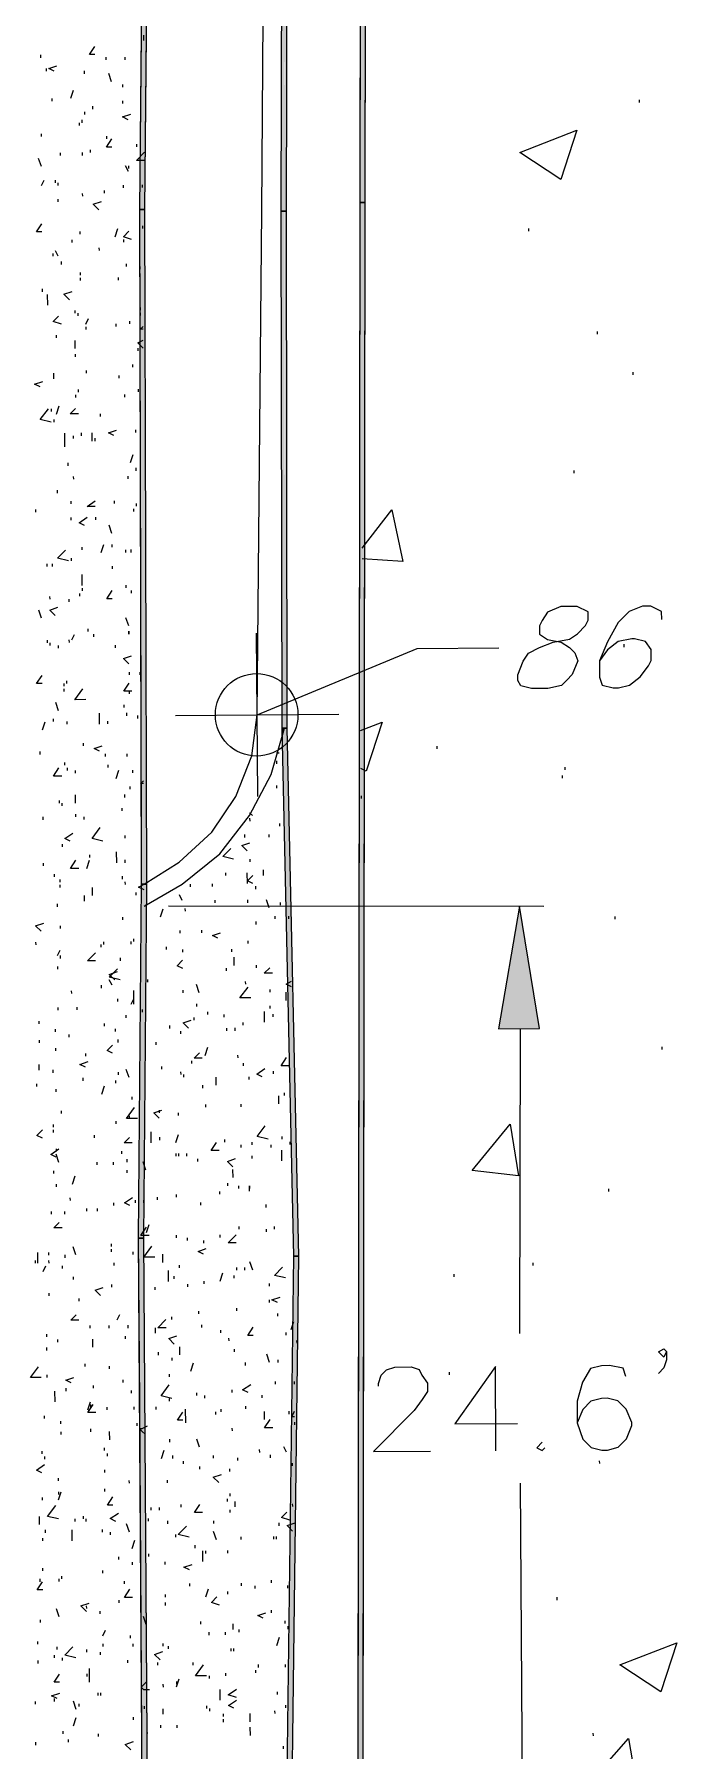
# Model space of a CAD drawing. Header units: inches. Extents: x -5728 to 15181, y 9834 to 15140.
# Drawn here: x 6688 to 6877, y 12068 to 12573 of the extents above; entities that cross this region are included whole.
import ezdxf

# ---------------------------------------------------------------- set-up
doc = ezdxf.new("R2010")
doc.units = ezdxf.units.IN
doc.header["$MEASUREMENT"] = 0
doc.linetypes.add('IMPORT-DASHEDX2 _4_', pattern=[0.1125, 0.075, -0.0375])
for name, color, linetype, lineweight in [('PDF_Geometry', 1, 'Continuous', 9), ('PDF_Solid Fills', 1, 'Continuous', 9), ('site plan converted for PDF_dwg', 1, 'Continuous', 9)]:
    doc.layers.add(name, color=color, linetype=linetype, lineweight=lineweight)

# ---------------------------------------------------------------- blocks, each defined once
blk = doc.blocks.new('site plan converted for PDF_dwg-1480341-SITE PLAN')
at = {"layer": 'PDF_Solid Fills', "linetype": 'IMPORT-DASHEDX2 _4_'}
for points in [[(4634.52, 2640.2), (4635.5, 2640.2), (4636.34, 2743.76), (4640.33, 3240.2), (4640.12, 3240.2), (4634.52, 2640.21)], [(4635.51, 2640.2), (4636.12, 2640.2), (4641.72, 3240.2), (4640.37, 3240.2), (4635.51, 2640.2)], [(4633.72, 2488.2), (4634.49, 2488.3), (4634.51, 2488.38), (4635.4, 2640.2), (4634.52, 2640.2), (4633.72, 2488.21)], [(4634.46, 2488.2), (4635.32, 2488.2), (4636.12, 2640.2), (4635.51, 2640.19), (4634.46, 2488.2)], [(4633.76, 2485.72), (4634.46, 2488.2), (4633.72, 2488.2)], [(4636.12, 2333), (4637.72, 2333), (4635.32, 2488.2), (4634.46, 2488.19), (4633.76, 2485.72), (4636.12, 2333.01)], [(4632.25, 2049.4), (4637.72, 2333), (4636.12, 2333), (4631.3, 2083.22), (4631.48, 2076.77)]]:
    blk.add_hatch(color=147, dxfattribs=at).paths.add_polyline_path(points, flags=0)
at = {"layer": 'PDF_Solid Fills'}
for points in [[(4592.92, 2641), (4594.52, 2641), (4599.32, 2938.6), (4597.72, 2938.6), (4595.18, 2780.82)], [(4657.72, 2642.6), (4659.32, 2642.6), (4661.72, 2936.2), (4660.12, 2936.2)], [(4592.12, 2442.6), (4593.72, 2442.6), (4594.52, 2641), (4592.92, 2641), (4592.17, 2453.72)], [(4652.92, 2039.4), (4654.52, 2039.4), (4659.32, 2642.6), (4657.72, 2642.6), (4653.61, 2126.18)], [(4590.52, 2338.6), (4592.12, 2338.6), (4593.72, 2442.6), (4592.12, 2442.6)], [(4590.52, 2133), (4592.12, 2133), (4592.12, 2338.6), (4590.52, 2338.6), (4590.52, 2290.16)]]:
    blk.add_hatch(color=147, dxfattribs=at).paths.add_polyline_path(points, flags=0)
at = {"layer": 'PDF_Solid Fills', "lineweight": 15}
blk.add_hatch(color=155, dxfattribs=at).paths.add_polyline_path([(4696.92, 2399.4), (4708.92, 2399.4), (4703.32, 2435.4)], flags=0)
at = {"layer": 'PDF_Geometry', "color": 155, "lineweight": 15}
for p, q in [((4594.52, 2690.6), (4594.52, 2692.2)), ((4564.12, 2686.6), (4564.12, 2685.8)), ((4583.32, 2685.8), (4583.32, 2685)), ((4588.92, 2685.8), (4588.92, 2685)), ((4565.72, 2682.6), (4565.72, 2681.8)), ((4576.92, 2681.8), (4576.92, 2681)), ((4584.92, 2678.6), (4584.12, 2681)), ((4572.92, 2673.8), (4573.72, 2676.2)), ((4588.12, 2677.8), (4588.12, 2677)), ((4567.32, 2673.8), (4567.32, 2673)), ((4576.92, 2669.8), (4576.92, 2669)), ((4579.32, 2671.4), (4579.32, 2670.6)), ((4588.12, 2673), (4588.12, 2672.2)), ((4740.12, 2672.2), (4740.12, 2671.4)), ((4575.32, 2666.6), (4575.32, 2665.8)), ((4576.12, 2667.4), (4576.12, 2666.6)), ((4564.12, 2663.4), (4564.12, 2662.6)), ((4583.32, 2662.6), (4583.32, 2661.8)), ((4592.12, 2660.2), (4592.12, 2659.4)), ((4564.12, 2653.8), (4563.32, 2656.2)), ((4569.72, 2657.8), (4569.72, 2657)), ((4576.12, 2657.8), (4576.12, 2657)), ((4578.52, 2658.6), (4578.52, 2657.8)), ((4564.12, 2648.2), (4564.92, 2649.8)), ((4568.12, 2649.8), (4568.12, 2649)), ((4568.92, 2649), (4568.92, 2648.2)), ((4589.72, 2652.2), (4588.92, 2653.8)), ((4589.72, 2653.8), (4589.72, 2653)), ((4568.92, 2644.2), (4568.92, 2643.4)), ((4576.12, 2645.8), (4576.12, 2645)), ((4582.52, 2646.6), (4582.52, 2645.8)), ((4588.12, 2648.2), (4588.12, 2647.4)), ((4593.72, 2648.2), (4593.72, 2647.4)), ((4575.32, 2634.6), (4575.32, 2633.8)), ((4585.72, 2633), (4586.52, 2635.4)), ((4593.72, 2636.2), (4593.72, 2635.4)), ((4707.32, 2634.6), (4707.32, 2633.8)), ((4568.92, 2627.4), (4568.12, 2629)), ((4572.92, 2632.2), (4572.92, 2631.4)), ((4580.92, 2629.8), (4580.92, 2629)), ((4588.12, 2632.2), (4588.12, 2631.4)), ((4567.32, 2628.2), (4567.32, 2627.4)), ((4569.72, 2625.8), (4569.72, 2625)), ((4588.92, 2625), (4588.92, 2624.2)), ((4592.92, 2624.2), (4592.92, 2623.4)), ((4575.32, 2622.6), (4575.32, 2621.8)), ((4575.32, 2621), (4575.32, 2620.2)), ((4586.52, 2621), (4586.52, 2620.2)), ((4564.12, 2617.8), (4564.12, 2617)), ((4565.72, 2613), (4565.72, 2616.2)), ((4573.72, 2611.4), (4573.72, 2610.6)), ((4574.52, 2610.6), (4574.52, 2609.8)), ((4576.92, 2607.4), (4577.72, 2609)), ((4592.92, 2612.2), (4592.92, 2611.4)), ((4592.92, 2610.6), (4592.92, 2609.8)), ((4568.12, 2604.2), (4568.12, 2603.4)), ((4576.92, 2606.6), (4576.92, 2605.8)), ((4585.72, 2607.4), (4585.72, 2606.6)), ((4589.72, 2608.2), (4589.72, 2607.4)), ((4727.32, 2604.2), (4727.32, 2603.4)), ((4573.72, 2600.2), (4573.72, 2602.6)), ((4573.72, 2598.6), (4573.72, 2597.8)), ((4592.12, 2600.2), (4592.12, 2599.4)), ((4576.92, 2593.8), (4576.92, 2593)), ((4590.52, 2595.4), (4590.52, 2594.6)), ((4586.52, 2592.2), (4586.52, 2591.4)), ((4737.72, 2592.2), (4737.72, 2591.4)), ((4568.12, 2581), (4568.92, 2583.4)), ((4573.72, 2586.6), (4573.72, 2585.8)), ((4574.52, 2588.2), (4574.52, 2587.4)), ((4588.12, 2586.6), (4588.12, 2585.8)), ((4592.12, 2588.2), (4592.12, 2587.4)), ((4566.52, 2582.6), (4566.52, 2581.8)), ((4567.32, 2579.4), (4567.32, 2578.6)), ((4580.92, 2581), (4580.92, 2580.2)), ((4570.52, 2571.4), (4570.52, 2575.4)), ((4572.92, 2574.6), (4572.92, 2573.8)), ((4575.32, 2575.4), (4575.32, 2574.6)), ((4578.52, 2573), (4578.52, 2575.4)), ((4579.32, 2573.8), (4579.32, 2573)), ((4591.32, 2576.2), (4591.32, 2575.4)), ((4589.72, 2566.6), (4590.52, 2569)), ((4571.32, 2566.6), (4571.32, 2565.8)), ((4591.32, 2565), (4591.32, 2564.2)), ((4720.12, 2563.4), (4720.12, 2562.6)), ((4568.12, 2558.6), (4568.12, 2557.8)), ((4572.92, 2562.6), (4572.92, 2561.8)), ((4588.92, 2562.6), (4588.92, 2561.8)), ((4561.72, 2553), (4561.72, 2552.2)), ((4572.12, 2555.4), (4572.12, 2554.6)), ((4584.92, 2555.4), (4584.92, 2554.6)), ((4590.52, 2553), (4590.52, 2552.2)), ((4591.32, 2554.6), (4591.32, 2553.8)), ((4572.12, 2550.6), (4572.12, 2549.8)), ((4579.32, 2550.6), (4579.32, 2549.8)), ((4584.12, 2545.8), (4583.32, 2548.2)), ((4572.12, 2538.6), (4572.12, 2537.8)), ((4575.32, 2541.8), (4575.32, 2541)), ((4580.92, 2540.2), (4581.72, 2542.6)), ((4584.12, 2542.6), (4584.12, 2541.8)), ((4588.12, 2541), (4588.12, 2540.2)), ((4589.72, 2541), (4589.72, 2540.2)), ((4564.92, 2537), (4564.92, 2536.2)), ((4566.52, 2537), (4566.52, 2536.2)), ((4575.32, 2530.6), (4575.32, 2533.8)), ((4584.12, 2536.2), (4584.12, 2535.4)), ((4574.52, 2528.2), (4574.52, 2527.4)), ((4575.32, 2529.8), (4575.32, 2529)), ((4588.12, 2530.6), (4588.12, 2529.8)), ((4589.72, 2529), (4589.72, 2528.2)), ((4563.32, 2521), (4562.52, 2523.4)), ((4565.72, 2527.4), (4565.72, 2526.6)), ((4571.32, 2526.6), (4571.32, 2525.8)), ((4576.92, 2517.8), (4576.92, 2517)), ((4588.92, 2518.6), (4588.12, 2521)), ((4564.92, 2514.6), (4564.92, 2513.8)), ((4565.72, 2513.8), (4565.72, 2513)), ((4568.12, 2513), (4568.12, 2512.2)), ((4571.32, 2514.6), (4571.32, 2513.8)), ((4572.12, 2514.6), (4572.92, 2516.2)), ((4578.52, 2516.2), (4578.52, 2515.4)), ((4584.92, 2513), (4584.92, 2512.2)), ((4626.52, 2468.2), (4626.52, 2516.2)), ((4734.52, 2512.2), (4734.52, 2511.4)), ((4570.52, 2502.6), (4570.52, 2501.8)), ((4588.92, 2505), (4588.92, 2504.2)), ((4592.12, 2505), (4592.12, 2504.2)), ((4569.72, 2501.8), (4569.72, 2501)), ((4569.72, 2500.2), (4569.72, 2499.4)), ((4588.92, 2499.4), (4588.92, 2498.6)), ((4568.12, 2493.8), (4567.32, 2496.2)), ((4580.12, 2489.8), (4580.12, 2493)), ((4587.32, 2495.4), (4587.32, 2494.6)), ((4588.12, 2493), (4588.12, 2492.2)), ((4563.32, 2488.2), (4564.12, 2490.6)), ((4566.52, 2491.4), (4566.52, 2490.6)), ((4570.52, 2490.6), (4570.52, 2489.8)), ((4582.52, 2490.6), (4582.52, 2489.8)), ((4591.32, 2492.2), (4591.32, 2491.4)), ((4602.52, 2492.2), (4650.52, 2492.2)), ((4575.32, 2484.2), (4575.32, 2483.4)), ((4679.32, 2482.6), (4679.32, 2481.8)), ((4562.52, 2481.8), (4562.52, 2481)), ((4569.72, 2478.6), (4569.72, 2477.8)), ((4581.72, 2481), (4581.72, 2480.2)), ((4582.52, 2477.8), (4582.52, 2477)), ((4588.12, 2481), (4588.12, 2480.2)), ((4632.12, 2481), (4632.92, 2481)), ((4632.12, 2478.6), (4632.12, 2477.8)), ((4570.52, 2477), (4570.52, 2476.2)), ((4572.92, 2476.2), (4572.92, 2475.4)), ((4584.92, 2473.8), (4585.72, 2476.2)), ((4589.72, 2476.2), (4589.72, 2475.4)), ((4716.12, 2473.8), (4716.12, 2473)), ((4716.92, 2476.2), (4716.92, 2475.4)), ((4568.12, 2467.4), (4568.12, 2466.6)), ((4572.92, 2466.6), (4572.92, 2469)), ((4587.32, 2469), (4587.32, 2468.2)), ((4588.92, 2471.4), (4588.92, 2470.6)), ((4632.12, 2471.4), (4632.12, 2470.6)), ((4656.92, 2468.2), (4656.92, 2467.4)), ((4563.32, 2462.6), (4563.32, 2461.8)), ((4568.92, 2466.6), (4568.92, 2465.8)), ((4572.92, 2463.4), (4572.92, 2462.6)), ((4575.32, 2462.6), (4575.32, 2461.8)), ((4586.52, 2465), (4586.52, 2464.2)), ((4624.92, 2462.6), (4624.12, 2463.4)), ((4624.12, 2461.8), (4624.12, 2461)), ((4632.92, 2460.2), (4632.92, 2459.4)), ((4568.92, 2454.6), (4568.92, 2453.8)), ((4584.92, 2449), (4584.92, 2452.2)), ((4587.32, 2457), (4587.32, 2456.2)), ((4622.52, 2457), (4622.52, 2456.2)), ((4629.72, 2457), (4629.72, 2456.2)), ((4563.32, 2449), (4563.32, 2448.2)), ((4576.12, 2447.4), (4576.92, 2449.8)), ((4576.92, 2451.4), (4576.92, 2450.6)), ((4587.32, 2449.8), (4587.32, 2449)), ((4624.12, 2449.8), (4624.12, 2449)), ((4566.52, 2445.8), (4566.52, 2445)), ((4568.12, 2444.2), (4568.12, 2443.4)), ((4568.12, 2442.6), (4568.12, 2441.8)), ((4586.52, 2445), (4586.52, 2444.2)), ((4587.32, 2443.4), (4587.32, 2442.6)), ((4606.52, 2442.6), (4606.52, 2441.8)), ((4612.92, 2442.6), (4612.92, 2441.8)), ((4616.92, 2445.8), (4616.92, 2445)), ((4623.32, 2442.6), (4623.32, 2445.8)), ((4628.12, 2445), (4628.12, 2446.6)), ((4567.32, 2437), (4567.32, 2436.2)), ((4577.72, 2439.4), (4577.72, 2441.8)), ((4590.52, 2440.2), (4590.52, 2439.4)), ((4604.12, 2437.8), (4603.32, 2439.4)), ((4613.72, 2437.8), (4613.72, 2437)), ((4623.32, 2437.8), (4623.32, 2437)), ((4625.72, 2441.8), (4625.72, 2441)), ((4629.72, 2435.4), (4628.92, 2437.8)), ((4632.92, 2437), (4632.92, 2436.2)), ((4586.52, 2433), (4586.52, 2432.2)), ((4597.72, 2433), (4598.52, 2435.4)), ((4600.12, 2436.2), (4710.52, 2435.4)), ((4604.92, 2435.4), (4604.92, 2434.6)), ((4631.32, 2433), (4631.32, 2432.2)), ((4635.32, 2433), (4635.32, 2432.2)), ((4731.32, 2432.2), (4731.32, 2431.4)), ((4568.12, 2430.6), (4568.12, 2429.8)), ((4603.32, 2429), (4603.32, 2428.2)), ((4609.72, 2429), (4609.72, 2428.2)), ((4625.72, 2431.4), (4625.72, 2430.6)), ((4560.92, 2425.8), (4560.92, 2425)), ((4567.32, 2421.8), (4568.12, 2423.4)), ((4568.12, 2421.8), (4568.12, 2421)), ((4580.12, 2425), (4580.12, 2424.2)), ((4580.92, 2425.8), (4580.92, 2425)), ((4588.92, 2425.8), (4588.92, 2425)), ((4589.72, 2426.6), (4589.72, 2425.8)), ((4599.32, 2424.2), (4599.32, 2423.4)), ((4604.12, 2423.4), (4604.12, 2422.6)), ((4618.52, 2423.4), (4618.52, 2422.6)), ((4623.32, 2425.8), (4623.32, 2425)), ((4567.32, 2418.6), (4567.32, 2417.8)), ((4585.72, 2421), (4585.72, 2420.2)), ((4616.92, 2417.8), (4616.92, 2417)), ((4619.32, 2418.6), (4619.32, 2421)), ((4625.72, 2418.6), (4625.72, 2417.8)), ((4580.12, 2413), (4580.12, 2412.2)), ((4583.32, 2413), (4582.52, 2414.6)), ((4593.72, 2414.6), (4593.72, 2413.8)), ((4608.92, 2410.6), (4608.12, 2413)), ((4622.52, 2413.8), (4622.52, 2413)), ((4571.32, 2411.4), (4571.32, 2410.6)), ((4584.92, 2409), (4584.92, 2408.2)), ((4588.92, 2407.4), (4589.72, 2409)), ((4589.72, 2407.4), (4589.72, 2411.4)), ((4604.12, 2411.4), (4604.12, 2410.6)), ((4608.12, 2407.4), (4608.12, 2406.6)), ((4629.72, 2411.4), (4629.72, 2410.6)), ((4634.52, 2408.2), (4634.52, 2410.6)), ((4561.72, 2402.6), (4561.72, 2401.8)), ((4567.32, 2406.6), (4567.32, 2405.8)), ((4572.92, 2406.6), (4572.92, 2405.8)), ((4580.92, 2401.8), (4580.92, 2401)), ((4587.32, 2404.2), (4587.32, 2403.4)), ((4592.12, 2405.8), (4592.12, 2405)), ((4607.32, 2403.4), (4607.32, 2402.6)), ((4611.32, 2405), (4611.32, 2404.2)), ((4616.12, 2404.2), (4616.12, 2403.4)), ((4621.72, 2401.8), (4621.72, 2401)), ((4628.12, 2401.8), (4628.12, 2405)), ((4629.72, 2406.6), (4629.72, 2405.8)), ((4630.52, 2404.2), (4630.52, 2403.4)), ((4561.72, 2397), (4561.72, 2396.2)), ((4566.52, 2400.2), (4566.52, 2399.4)), ((4570.52, 2398.6), (4570.52, 2397.8)), ((4584.12, 2400.2), (4584.12, 2399.4)), ((4584.92, 2397), (4584.92, 2396.2)), ((4600.12, 2401), (4600.12, 2400.2)), ((4603.32, 2399.4), (4603.32, 2398.6)), ((4616.92, 2400.2), (4616.92, 2399.4)), ((4619.32, 2400.2), (4619.32, 2399.4)), ((4703.32, 2399.4), (4702.52, 2309.8)), ((4566.52, 2394.6), (4566.52, 2393.8)), ((4575.32, 2393), (4575.32, 2392.2)), ((4596.12, 2396.2), (4596.12, 2395.4)), ((4610.52, 2392.2), (4611.32, 2394.6)), ((4620.12, 2392.2), (4620.12, 2391.4)), ((4744.92, 2393.8), (4744.92, 2393)), ((4561.72, 2388.2), (4561.72, 2389.8)), ((4565.72, 2388.2), (4565.72, 2387.4)), ((4584.92, 2387.4), (4584.92, 2386.6)), ((4588.12, 2385.8), (4587.32, 2388.2)), ((4597.72, 2389), (4597.72, 2388.2)), ((4603.32, 2387.4), (4603.32, 2386.6)), ((4604.12, 2386.6), (4604.12, 2385.8)), ((4606.52, 2390.6), (4606.52, 2389.8)), ((4621.72, 2389.8), (4621.72, 2389)), ((4630.52, 2387.4), (4630.52, 2386.6)), ((4560.92, 2384.2), (4560.92, 2383.4)), ((4566.52, 2382.6), (4566.52, 2381.8)), ((4574.52, 2385.8), (4574.52, 2385)), ((4580.12, 2381), (4580.92, 2383.4)), ((4584.12, 2385), (4584.12, 2384.2)), ((4609.72, 2383.4), (4609.72, 2382.6)), ((4613.72, 2383.4), (4613.72, 2385.8)), ((4623.32, 2385.8), (4623.32, 2385)), ((4588.92, 2380.2), (4588.92, 2379.4)), ((4610.52, 2377.8), (4610.52, 2377)), ((4620.92, 2377.8), (4620.92, 2377)), ((4632.12, 2377.8), (4632.12, 2380.2)), ((4633.72, 2381), (4633.72, 2380.2)), ((4565.72, 2372.2), (4565.72, 2371.4)), ((4568.12, 2376.2), (4568.12, 2375.4)), ((4584.12, 2373), (4584.12, 2372.2)), ((4588.12, 2374.6), (4588.12, 2373.8)), ((4596.92, 2376.2), (4596.92, 2375.4)), ((4602.52, 2375.4), (4602.52, 2374.6)), ((4565.72, 2370.6), (4565.72, 2369.8)), ((4577.72, 2369), (4577.72, 2368.2)), ((4594.52, 2366.6), (4594.52, 2369.8)), ((4596.92, 2368.2), (4596.92, 2367.4)), ((4601.72, 2366.6), (4602.52, 2369)), ((4616.12, 2367.4), (4616.12, 2366.6)), ((4624.12, 2366.6), (4624.12, 2365.8)), ((4632.92, 2368.2), (4632.92, 2367.4)), ((4635.32, 2366.6), (4635.32, 2365.8)), ((4566.52, 2365), (4566.52, 2364.2)), ((4567.32, 2361), (4566.52, 2363.4)), ((4585.72, 2364.2), (4585.72, 2363.4)), ((4587.32, 2361.8), (4587.32, 2361)), ((4601.72, 2363.4), (4601.72, 2362.6)), ((4602.52, 2363.4), (4602.52, 2362.6)), ((4604.92, 2363.4), (4604.92, 2362.6)), ((4608.12, 2361.8), (4608.12, 2361)), ((4620.92, 2365.8), (4620.92, 2365)), ((4624.12, 2362.6), (4624.12, 2361.8)), ((4629.72, 2365.8), (4629.72, 2365)), ((4632.92, 2361), (4632.92, 2364.2)), ((4565.72, 2358.6), (4565.72, 2357.8)), ((4571.32, 2354.6), (4572.12, 2357)), ((4578.52, 2361), (4578.52, 2360.2)), ((4583.32, 2361), (4583.32, 2360.2)), ((4587.32, 2358.6), (4587.32, 2357.8)), ((4592.92, 2358.6), (4592.12, 2361)), ((4618.52, 2356.2), (4618.52, 2358.6)), ((4566.52, 2354.6), (4566.52, 2353.8)), ((4601.72, 2351.4), (4601.72, 2350.6)), ((4614.52, 2352.2), (4614.52, 2351.4)), ((4616.92, 2354.6), (4616.92, 2353.8)), ((4620.12, 2353.8), (4620.12, 2353)), ((4728.92, 2352.2), (4728.92, 2351.4)), ((4564.92, 2346.6), (4564.92, 2345.8)), ((4568.92, 2346.6), (4568.92, 2345.8)), ((4570.52, 2350.6), (4570.52, 2349.8)), ((4575.32, 2347.4), (4575.32, 2346.6)), ((4578.52, 2347.4), (4578.52, 2346.6)), ((4583.32, 2349), (4583.32, 2348.2)), ((4589.72, 2349.8), (4589.72, 2349)), ((4592.12, 2349.8), (4592.12, 2349)), ((4596.12, 2350.6), (4596.12, 2349.8)), ((4608.92, 2349), (4608.92, 2348.2)), ((4628.12, 2348.2), (4628.12, 2347.4)), ((4592.92, 2340.2), (4593.72, 2342.6)), ((4620.12, 2341.8), (4620.12, 2341)), ((4630.52, 2341.8), (4630.52, 2341)), ((4572.12, 2333.8), (4571.32, 2336.2)), ((4582.52, 2337), (4582.52, 2336.2)), ((4601.72, 2339.4), (4601.72, 2338.6)), ((4604.92, 2338.6), (4604.92, 2337.8)), ((4609.72, 2337.8), (4609.72, 2337)), ((4614.52, 2339.4), (4614.52, 2338.6)), ((4628.12, 2341), (4628.12, 2340.2)), ((4560.12, 2332.2), (4560.12, 2331.4)), ((4560.92, 2331.4), (4560.92, 2334.6)), ((4564.12, 2334.6), (4564.12, 2333.8)), ((4564.12, 2332.2), (4564.12, 2331.4)), ((4568.92, 2333.8), (4568.92, 2333)), ((4582.52, 2335.4), (4582.52, 2334.6)), ((4583.32, 2331.4), (4583.32, 2330.6)), ((4588.92, 2334.6), (4588.92, 2333.8)), ((4597.72, 2331.4), (4597.72, 2333.8)), ((4624.12, 2329), (4623.32, 2331.4)), ((4562.52, 2329), (4563.32, 2330.6)), ((4568.12, 2330.6), (4568.12, 2329.8)), ((4571.32, 2327.4), (4571.32, 2326.6)), ((4590.52, 2326.6), (4590.52, 2325.8)), ((4599.32, 2325.8), (4599.32, 2329)), ((4600.92, 2327.4), (4600.92, 2326.6)), ((4602.52, 2330.6), (4602.52, 2329.8)), ((4614.52, 2325.8), (4615.32, 2328.2)), ((4618.52, 2327.4), (4618.52, 2326.6)), ((4619.32, 2329.8), (4619.32, 2329)), ((4621.72, 2329.8), (4621.72, 2329)), ((4683.32, 2327.4), (4683.32, 2326.6)), ((4706.52, 2330.6), (4706.52, 2329.8)), ((4564.12, 2322.6), (4564.12, 2321.8)), ((4572.92, 2321), (4572.92, 2320.2)), ((4582.52, 2325), (4582.52, 2324.2)), ((4595.32, 2324.2), (4595.32, 2323.4)), ((4604.92, 2325), (4604.92, 2324.2)), ((4609.72, 2325.8), (4609.72, 2325)), ((4628.92, 2325), (4628.92, 2324.2)), ((4584.12, 2314.6), (4584.92, 2316.2)), ((4608.12, 2317), (4608.12, 2316.2)), ((4619.32, 2317.8), (4619.32, 2317)), ((4628.92, 2320.2), (4628.92, 2319.4)), ((4631.32, 2316.2), (4631.32, 2315.4)), ((4576.12, 2313), (4576.12, 2312.2)), ((4581.72, 2313), (4581.72, 2312.2)), ((4587.32, 2313), (4587.32, 2312.2)), ((4600.12, 2315.4), (4600.12, 2314.6)), ((4608.92, 2313), (4608.92, 2312.2)), ((4614.52, 2311.4), (4614.52, 2310.6)), ((4635.32, 2311.4), (4636.12, 2313.8)), ((4563.32, 2310.6), (4563.32, 2309.8)), ((4563.32, 2306.6), (4563.32, 2305.8)), ((4566.52, 2309), (4566.52, 2308.2)), ((4576.92, 2306.6), (4576.92, 2309)), ((4586.52, 2309.8), (4586.52, 2309)), ((4602.52, 2304.2), (4602.52, 2306.6)), ((4616.92, 2309), (4616.92, 2308.2)), ((4618.52, 2305.8), (4618.52, 2305)), ((4633.72, 2310.6), (4633.72, 2309.8)), ((4636.92, 2308.2), (4636.92, 2307.4)), ((4574.52, 2301.8), (4574.52, 2301)), ((4581.72, 2301), (4581.72, 2300.2)), ((4596.12, 2305), (4596.12, 2304.2)), ((4600.12, 2303.4), (4600.12, 2302.6)), ((4605.72, 2299.4), (4606.52, 2301.8)), ((4621.72, 2301.8), (4621.72, 2301)), ((4628.92, 2301.8), (4628.12, 2304.2)), ((4631.32, 2302.6), (4631.32, 2301.8)), ((4563.32, 2298.6), (4563.32, 2297.8)), ((4585.72, 2297), (4585.72, 2296.2)), ((4599.32, 2298.6), (4599.32, 2297.8)), ((4630.52, 2296.2), (4630.52, 2295.4)), ((4636.12, 2296.2), (4636.12, 2295.4)), ((4681.72, 2298.6), (4681.72, 2297.8)), ((4565.72, 2290.6), (4565.72, 2293.8)), ((4568.92, 2294.6), (4568.92, 2293.8)), ((4576.92, 2295.4), (4576.92, 2294.6)), ((4588.12, 2293.8), (4588.12, 2293)), ((4599.32, 2291.4), (4599.32, 2290.6)), ((4607.32, 2293), (4607.32, 2292.2)), ((4609.72, 2292.2), (4609.72, 2291.4)), ((4617.72, 2293.8), (4617.72, 2293)), ((4626.52, 2292.2), (4626.52, 2291.4)), ((4562.52, 2286.6), (4562.52, 2285.8)), ((4575.32, 2288.2), (4576.12, 2290.6)), ((4576.12, 2289.8), (4576.12, 2289)), ((4580.92, 2289), (4580.92, 2288.2)), ((4588.92, 2289), (4588.92, 2288.2)), ((4595.32, 2289), (4595.32, 2288.2)), ((4604.12, 2284.2), (4604.12, 2288.2)), ((4612.92, 2287.4), (4612.92, 2286.6)), ((4614.52, 2288.2), (4614.52, 2287.4)), ((4621.72, 2289), (4621.72, 2288.2)), ((4627.32, 2285), (4627.32, 2287.4)), ((4634.52, 2287.4), (4634.52, 2286.6)), ((4635.32, 2290.6), (4635.32, 2289.8)), ((4567.32, 2285), (4567.32, 2284.2)), ((4567.32, 2281.8), (4567.32, 2281)), ((4576.12, 2282.6), (4576.12, 2281.8)), ((4581.72, 2279.4), (4581.72, 2281.8)), ((4589.72, 2284.2), (4589.72, 2283.4)), ((4617.72, 2282.6), (4617.72, 2281.8)), ((4636.12, 2284.2), (4636.12, 2283.4)), ((4561.72, 2276.2), (4561.72, 2275.4)), ((4580.12, 2277), (4580.12, 2276.2)), ((4596.92, 2273.8), (4597.72, 2276.2)), ((4599.32, 2279.4), (4599.32, 2278.6)), ((4608.12, 2277), (4607.32, 2279.4)), ((4625.72, 2276.2), (4625.72, 2275.4)), ((4633.72, 2275.4), (4632.92, 2277)), ((4562.52, 2274.6), (4562.52, 2273.8)), ((4580.12, 2270.6), (4580.12, 2269.8)), ((4580.92, 2275.4), (4580.92, 2274.6)), ((4600.12, 2274.6), (4600.12, 2273.8)), ((4603.32, 2273), (4603.32, 2272.2)), ((4608.12, 2271.4), (4608.12, 2270.6)), ((4612.12, 2274.6), (4612.12, 2273.8)), ((4616.92, 2270.6), (4616.92, 2269.8)), ((4619.32, 2273.8), (4619.32, 2273)), ((4628.92, 2274.6), (4628.92, 2273.8)), ((4635.32, 2272.2), (4635.32, 2271.4)), ((4725.72, 2272.2), (4725.72, 2271.4)), ((4566.52, 2268.2), (4566.52, 2267.4)), ((4587.32, 2267.4), (4587.32, 2266.6)), ((4598.52, 2267.4), (4598.52, 2266.6)), ((4702.52, 2176.2), (4702.52, 2265.8)), ((4561.72, 2262.6), (4561.72, 2261.8)), ((4566.52, 2261.8), (4567.32, 2264.2)), ((4566.52, 2264.2), (4566.52, 2263.4)), ((4580.12, 2265), (4580.12, 2264.2)), ((4616.12, 2261.8), (4616.12, 2261)), ((4616.92, 2263.4), (4616.92, 2262.6)), ((4618.52, 2259.4), (4618.52, 2261)), ((4560.92, 2254.6), (4560.92, 2257)), ((4571.32, 2256.2), (4571.32, 2255.4)), ((4573.72, 2257), (4573.72, 2256.2)), ((4574.52, 2256.2), (4574.52, 2255.4)), ((4592.92, 2256.2), (4592.92, 2255.4)), ((4593.72, 2259.4), (4593.72, 2258.6)), ((4596.12, 2259.4), (4596.12, 2258.6)), ((4598.52, 2255.4), (4598.52, 2254.6)), ((4602.52, 2260.2), (4602.52, 2259.4)), ((4612.12, 2255.4), (4612.12, 2254.6)), ((4616.92, 2258.6), (4616.92, 2257.8)), ((4635.32, 2260.2), (4635.32, 2259.4)), ((4561.72, 2250.6), (4561.72, 2249.8)), ((4562.52, 2253), (4562.52, 2252.2)), ((4570.52, 2249.8), (4570.52, 2253)), ((4579.32, 2253), (4579.32, 2252.2)), ((4581.72, 2252.2), (4581.72, 2251.4)), ((4587.32, 2252.2), (4586.52, 2254.6)), ((4600.92, 2251.4), (4600.92, 2250.6)), ((4612.92, 2249.8), (4612.12, 2252.2)), ((4620.12, 2250.6), (4620.12, 2249.8)), ((4629.72, 2250.6), (4629.72, 2249.8)), ((4630.52, 2250.6), (4630.52, 2249.8)), ((4631.32, 2254.6), (4631.32, 2253.8)), ((4588.12, 2247.4), (4588.92, 2249.8)), ((4592.92, 2245.8), (4592.92, 2245)), ((4606.52, 2248.2), (4606.52, 2247.4)), ((4608.92, 2243.4), (4608.92, 2246.6)), ((4609.72, 2246.6), (4609.72, 2245.8)), ((4616.12, 2246.6), (4616.12, 2245.8)), ((4634.52, 2248.2), (4634.52, 2247.4)), ((4561.72, 2241.8), (4561.72, 2241)), ((4579.32, 2241), (4579.32, 2240.2)), ((4584.12, 2245), (4584.12, 2244.2)), ((4588.12, 2243.4), (4588.12, 2242.6)), ((4597.72, 2243.4), (4597.72, 2242.6)), ((4560.92, 2238.6), (4560.92, 2237.8)), ((4566.52, 2238.6), (4566.52, 2237.8)), ((4567.32, 2239.4), (4567.32, 2238.6)), ((4585.72, 2237.8), (4585.72, 2237)), ((4604.92, 2237), (4604.92, 2236.2)), ((4609.72, 2233), (4610.52, 2235.4)), ((4620.12, 2237), (4620.12, 2236.2)), ((4624.12, 2236.2), (4624.12, 2235.4)), ((4628.92, 2237.8), (4628.92, 2237)), ((4633.72, 2236.2), (4633.72, 2235.4)), ((4574.52, 2230.6), (4574.52, 2229.8)), ((4584.12, 2232.2), (4584.12, 2231.4)), ((4597.72, 2233.8), (4597.72, 2233)), ((4597.72, 2231.4), (4597.72, 2230.6)), ((4616.12, 2234.6), (4616.12, 2233.8)), ((4712.92, 2232.2), (4712.92, 2231.4)), ((4560.92, 2226.6), (4560.92, 2225.8)), ((4566.52, 2227.4), (4565.72, 2229.8)), ((4578.52, 2229), (4578.52, 2228.2)), ((4592.12, 2225), (4591.32, 2227.4)), ((4608.12, 2225.8), (4608.12, 2225)), ((4628.92, 2229), (4628.92, 2228.2)), ((4632.92, 2225.8), (4632.92, 2225)), ((4560.12, 2220.2), (4560.12, 2219.4)), ((4579.32, 2221.8), (4580.12, 2223.4)), ((4587.32, 2221.8), (4587.32, 2221)), ((4610.52, 2222.6), (4610.52, 2221.8)), ((4615.32, 2222.6), (4615.32, 2221.8)), ((4617.72, 2223.4), (4617.72, 2225)), ((4619.32, 2223.4), (4619.32, 2222.6)), ((4630.52, 2218.6), (4631.32, 2221)), ((4633.72, 2224.2), (4633.72, 2223.4)), ((4564.92, 2216.2), (4564.92, 2215.4)), ((4565.72, 2218.6), (4565.72, 2217.8)), ((4567.32, 2215.4), (4567.32, 2214.6)), ((4574.52, 2217.8), (4574.52, 2217)), ((4578.52, 2217), (4578.52, 2216.2)), ((4579.32, 2219.4), (4579.32, 2218.6)), ((4588.12, 2219.4), (4588.12, 2218.6)), ((4596.92, 2219.4), (4596.92, 2218.6)), ((4598.52, 2218.6), (4598.52, 2217.8)), ((4616.92, 2217.8), (4616.92, 2217)), ((4617.72, 2217.8), (4617.72, 2217)), ((4560.12, 2214.6), (4560.12, 2213.8)), ((4574.52, 2210.6), (4574.52, 2209.8)), ((4575.32, 2208.2), (4575.32, 2212.2)), ((4586.52, 2214.6), (4586.52, 2213.8)), ((4595.32, 2213.8), (4595.32, 2213)), ((4605.72, 2213.8), (4605.72, 2213)), ((4615.32, 2210.6), (4615.32, 2209.8)), ((4624.12, 2211.4), (4624.12, 2210.6)), ((4624.92, 2213), (4624.92, 2212.2)), ((4632.92, 2213), (4632.92, 2212.2)), ((4577.72, 2205), (4577.72, 2204.2)), ((4578.52, 2205), (4578.52, 2204.2)), ((4596.92, 2207.4), (4596.92, 2206.6)), ((4600.92, 2206.6), (4601.72, 2209)), ((4600.92, 2208.2), (4600.92, 2207.4)), ((4610.52, 2209.8), (4610.52, 2209)), ((4613.72, 2202.6), (4613.72, 2205.8)), ((4630.52, 2205), (4630.52, 2204.2)), ((4559.32, 2202.6), (4559.32, 2201.8)), ((4564.92, 2203.4), (4564.92, 2202.6)), ((4571.32, 2200.2), (4570.52, 2202.6)), ((4572.12, 2201.8), (4572.12, 2201)), ((4591.32, 2201), (4591.32, 2200.2)), ((4596.92, 2198.6), (4596.92, 2200.2)), ((4609.72, 2201), (4609.72, 2200.2)), ((4610.52, 2200.2), (4610.52, 2199.4)), ((4632.92, 2201), (4632.92, 2200.2)), ((4570.52, 2195.4), (4571.32, 2197.8)), ((4588.12, 2197.8), (4588.12, 2197)), ((4596.12, 2195.4), (4596.12, 2194.6)), ((4600.92, 2195.4), (4600.92, 2194.6)), ((4614.52, 2198.6), (4614.52, 2197.8)), ((4614.52, 2197), (4614.52, 2196.2)), ((4622.52, 2196.2), (4622.52, 2198.6)), ((4629.72, 2199.4), (4629.72, 2198.6)), ((4559.32, 2190.6), (4559.32, 2189.8)), ((4567.32, 2193.8), (4567.32, 2193)), ((4568.92, 2191.4), (4568.92, 2190.6)), ((4577.72, 2193), (4577.72, 2192.2)), ((4592.12, 2193.8), (4592.12, 2193)), ((4622.52, 2192.2), (4622.52, 2194.6)), ((4723.32, 2192.2), (4723.32, 2191.4)), ((4632.12, 2189), (4632.12, 2188.2))]:
    blk.add_line(p, q, dxfattribs=at)
at = {"layer": 'PDF_Geometry', "color": 155, "lineweight": 15, "flags": 128}
for points in [[(4592.92, 2442.6), (4603.32, 2449), (4612.92, 2457.8), (4620.12, 2468.2), (4624.92, 2480.2), (4626.52, 2492.2), (4628.92, 2640.2), (4632.92, 2938.6), (4633.72, 3253.8), (4637.72, 3541), (4638.52, 3842.6), (4640.12, 4138.6), (4641.72, 4377.8), (4640.92, 4393), (4637.72, 4407.4), (4632.92, 4421), (4626.52, 4431.4), (4617.72, 4441.8), (4608.12, 4449.8), (4597.72, 4456.2), (4591.32, 4460.2), (4574.52, 4467.4), (4553.72, 4471.4)], [(4580.12, 2686.6), (4578.52, 2686.6), (4580.12, 2689)], [(4568.12, 2681.8), (4566.52, 2682.6), (4568.92, 2683.4)], [(4589.72, 2667.4), (4588.12, 2668.2), (4590.52, 2669)], [(4584.92, 2659.4), (4583.32, 2659.4), (4584.92, 2661.8)], [(4594.52, 2655.4), (4592.12, 2655.4), (4594.52, 2657.8)], [(4580.92, 2641), (4579.32, 2642.6), (4581.72, 2643.4)], [(4564.12, 2634.6), (4562.52, 2634.6), (4564.12, 2637)], [(4590.52, 2632.2), (4588.12, 2633), (4589.72, 2634.6)], [(4572.12, 2614.6), (4570.52, 2616.2), (4572.92, 2617)], [(4569.72, 2607.4), (4567.32, 2608.2), (4568.92, 2609.8)], [(4593.72, 2605.8), (4592.92, 2605.8), (4593.72, 2606.6)], [(4593.72, 2600.2), (4592.12, 2601.8), (4593.72, 2602.6)], [(4563.32, 2589), (4561.72, 2589.8), (4564.12, 2590.6)], [(4567.32, 2593), (4567.32, 2592.2), (4567.32, 2591.4)], [(4566.52, 2578.6), (4563.32, 2579.4), (4565.72, 2582.6)], [(4574.52, 2581), (4572.12, 2581), (4573.72, 2582.6)], [(4584.92, 2574.6), (4583.32, 2575.4), (4585.72, 2576.2)], [(4579.32, 2553.8), (4576.92, 2553.8), (4579.32, 2555.4)], [(4576.12, 2548.2), (4574.52, 2549), (4576.92, 2550.6)], [(4657.72, 2541), (4666.52, 2552.2), (4669.72, 2537), (4657.72, 2537.8)], [(4571.32, 2537.8), (4568.12, 2538.6), (4570.52, 2541)], [(4584.12, 2526.6), (4582.52, 2526.6), (4584.12, 2529)], [(4567.32, 2521.8), (4565.72, 2523.4), (4568.12, 2524.2)], [(4745.72, 2519.4), (4745.72, 2521.8), (4742.52, 2523.4), (4740.12, 2523.4), (4736.12, 2521.8), (4732.92, 2518.6), (4729.72, 2513), (4727.32, 2507.4), (4727.32, 2502.6), (4728.12, 2500.2), (4731.32, 2499.4), (4732.92, 2499.4), (4736.12, 2500.2), (4739.32, 2502.6), (4741.72, 2505.8), (4742.52, 2507.4), (4742.52, 2510.6), (4740.92, 2513), (4737.72, 2513.8), (4736.92, 2513.8), (4732.92, 2513), (4729.72, 2510.6), (4727.32, 2507.4)], [(4588.92, 2507.4), (4587.32, 2509), (4589.72, 2509.8)], [(4626.52, 2492.2), (4673.72, 2511.4), (4697.72, 2511.4)], [(4563.32, 2501.8), (4561.72, 2501.8), (4563.32, 2504.2)], [(4576.12, 2497), (4572.92, 2497), (4575.32, 2500.2)], [(4589.72, 2499.4), (4587.32, 2499.4), (4588.92, 2501.8)], [(4592.92, 2436.2), (4604.12, 2442.6), (4615.32, 2451.4), (4624.12, 2462.6), (4630.52, 2474.6), (4634.52, 2488.2)], [(4656.92, 2487.4), (4663.32, 2489.8), (4658.52, 2475.4), (4656.92, 2476.2)], [(4580.12, 2481.8), (4578.52, 2482.6), (4580.92, 2483.4)], [(4568.92, 2474.6), (4566.52, 2474.6), (4568.12, 2477)], [(4592.92, 2472.2), (4592.12, 2472.2), (4592.92, 2473)], [(4571.32, 2455.4), (4569.72, 2456.2), (4572.12, 2457.8)], [(4580.92, 2455.4), (4577.72, 2456.2), (4580.12, 2459.4)], [(4619.32, 2449.8), (4616.12, 2450.6), (4618.52, 2453)], [(4623.32, 2452.2), (4621.72, 2453.8), (4624.12, 2454.6)], [(4573.72, 2447.4), (4571.32, 2447.4), (4572.92, 2449.8)], [(4592.92, 2441), (4591.32, 2441.8), (4592.92, 2442.6)], [(4624.92, 2442.6), (4623.32, 2443.4), (4624.92, 2445)], [(4575.32, 2439.4), (4575.32, 2438.6), (4575.32, 2437.8)], [(4562.52, 2429), (4560.92, 2430.6), (4563.32, 2431.4)], [(4614.52, 2426.6), (4612.92, 2427.4), (4615.32, 2428.2)], [(4578.52, 2420.2), (4576.12, 2420.2), (4578.52, 2422.6)], [(4585.72, 2414.6), (4582.52, 2415.4), (4584.92, 2417.8)], [(4584.12, 2414.6), (4582.52, 2416.2), (4584.92, 2417)], [(4604.12, 2417.8), (4602.52, 2418.6), (4604.12, 2420.2)], [(4630.52, 2416.2), (4628.12, 2416.2), (4629.72, 2417.8)], [(4624.12, 2409), (4620.92, 2409), (4623.32, 2412.2)], [(4636.12, 2412.2), (4634.52, 2413), (4636.12, 2413.8)], [(4605.72, 2400.2), (4604.12, 2401.8), (4606.52, 2402.6)], [(4583.32, 2393), (4581.72, 2393.8), (4583.32, 2395.4)], [(4609.72, 2391.4), (4607.32, 2391.4), (4608.92, 2393)], [(4575.32, 2389), (4573.72, 2389.8), (4576.12, 2390.6)], [(4627.32, 2385.8), (4625.72, 2386.6), (4628.12, 2388.2)], [(4635.32, 2389), (4632.92, 2389), (4634.52, 2391.4)], [(4590.52, 2373.8), (4587.32, 2373.8), (4589.72, 2377)], [(4596.92, 2373.8), (4595.32, 2375.4), (4597.72, 2376.2)], [(4628.92, 2367.4), (4625.72, 2368.2), (4628.12, 2371.4)], [(4562.52, 2368.2), (4560.92, 2369), (4562.52, 2370.6)], [(4588.92, 2366.6), (4586.52, 2366.6), (4588.12, 2368.2)], [(4614.52, 2364.2), (4612.12, 2364.2), (4613.72, 2366.6)], [(4566.52, 2362.6), (4564.92, 2363.4), (4567.32, 2365)], [(4618.52, 2359.4), (4616.92, 2361), (4619.32, 2361.8)], [(4623.32, 2352.2), (4623.32, 2353.8), (4623.32, 2353)], [(4588.12, 2348.2), (4586.52, 2349), (4588.92, 2350.6)], [(4568.12, 2341.8), (4565.72, 2341.8), (4567.32, 2343.4)], [(4593.72, 2339.4), (4591.32, 2339.4), (4592.92, 2341.8)], [(4595.32, 2333), (4592.12, 2333), (4594.52, 2336.2)], [(4619.32, 2337), (4616.92, 2337), (4619.32, 2339.4)], [(4609.72, 2333.8), (4608.12, 2334.6), (4610.52, 2335.4)], [(4633.72, 2326.6), (4630.52, 2327.4), (4632.92, 2329.8)], [(4579.32, 2321.8), (4577.72, 2323.4), (4580.12, 2324.2)], [(4631.32, 2319.4), (4629.72, 2320.2), (4632.12, 2321)], [(4572.92, 2314.6), (4570.52, 2314.6), (4572.12, 2316.2)], [(4595.32, 2312.2), (4595.32, 2311.4), (4595.32, 2310.6)], [(4598.52, 2312.2), (4596.12, 2312.2), (4598.52, 2314.6)], [(4624.12, 2309.8), (4622.52, 2309.8), (4624.12, 2312.2)], [(4600.92, 2307.4), (4599.32, 2309), (4601.72, 2309.8)], [(4561.72, 2297.8), (4558.52, 2297.8), (4560.92, 2301)], [(4745.72, 2304.2), (4744.92, 2302.6), (4743.32, 2304.2), (4744.92, 2305), (4745.72, 2304.2), (4745.72, 2301.8), (4744.92, 2299.4), (4743.32, 2297.8)], [(4570.52, 2296.2), (4568.92, 2297), (4571.32, 2297.8)], [(4660.92, 2294.6), (4660.92, 2295.4), (4661.72, 2297.8), (4663.32, 2299.4), (4665.72, 2300.2), (4670.52, 2300.2), (4672.92, 2299.4), (4673.72, 2297.8), (4675.32, 2295.4), (4675.32, 2293), (4673.72, 2290.6), (4671.32, 2287.4), (4659.32, 2275.4), (4676.12, 2275.4)], [(4695.32, 2275.4), (4695.32, 2300.2), (4683.32, 2283.4), (4701.72, 2283.4)], [(4733.72, 2297), (4732.92, 2299.4), (4728.92, 2300.2), (4726.52, 2300.2), (4723.32, 2299.4), (4720.92, 2295.4), (4719.32, 2289.8), (4719.32, 2283.4), (4720.92, 2278.6), (4723.32, 2276.2), (4726.52, 2275.4), (4728.12, 2275.4), (4731.32, 2276.2), (4733.72, 2278.6), (4735.32, 2282.6), (4735.32, 2283.4), (4733.72, 2287.4), (4731.32, 2289.8), (4728.12, 2290.6), (4726.52, 2290.6), (4723.32, 2289.8), (4720.92, 2287.4), (4719.32, 2283.4)], [(4600.12, 2291.4), (4596.92, 2292.2), (4599.32, 2295.4)], [(4622.52, 2293), (4620.92, 2293.8), (4623.32, 2295.4)], [(4577.72, 2287.4), (4575.32, 2287.4), (4576.92, 2289.8)], [(4603.32, 2285), (4601.72, 2285), (4603.32, 2287.4)], [(4636.12, 2285.8), (4635.32, 2285.8), (4636.12, 2287.4)], [(4592.12, 2281), (4591.32, 2281.8), (4590.52, 2282.6), (4591.32, 2282.6), (4592.92, 2283.4)], [(4629.72, 2282.6), (4627.32, 2282.6), (4628.92, 2285)], [(4708.92, 2277.8), (4707.32, 2276.2), (4708.92, 2275.4), (4709.72, 2276.2)], [(4561.72, 2269.8), (4560.12, 2270.6), (4562.52, 2272.2)], [(4613.72, 2266.6), (4612.12, 2268.2), (4614.52, 2269)], [(4582.52, 2260.2), (4580.92, 2260.2), (4582.52, 2262.6)], [(4566.52, 2256.2), (4563.32, 2257), (4565.72, 2260.2)], [(4583.32, 2255.4), (4581.72, 2256.2), (4584.12, 2257.8)], [(4608.92, 2257.8), (4606.52, 2257.8), (4608.12, 2260.2)], [(4634.52, 2255.4), (4632.12, 2256.2), (4633.72, 2257.8)], [(4604.92, 2250.6), (4601.72, 2251.4), (4604.12, 2253.8)], [(4635.32, 2252.2), (4633.72, 2253.8), (4636.12, 2254.6)], [(4604.92, 2241), (4603.32, 2241.8), (4605.72, 2242.6)], [(4561.72, 2235.4), (4560.12, 2235.4), (4561.72, 2237.8)], [(4588.12, 2233), (4585.72, 2233), (4587.32, 2235.4)], [(4574.52, 2229), (4572.92, 2230.6), (4575.32, 2231.4)], [(4613.72, 2230.6), (4611.32, 2231.4), (4612.92, 2233)], [(4626.52, 2226.6), (4624.92, 2227.4), (4627.32, 2228.2)], [(4571.32, 2215.4), (4568.12, 2216.2), (4570.52, 2218.6)], [(4596.12, 2214.6), (4594.52, 2216.2), (4596.92, 2217)], [(4566.52, 2208.2), (4564.92, 2208.2), (4566.52, 2210.6)], [(4609.72, 2209.8), (4606.52, 2209.8), (4608.92, 2213)], [(4565.72, 2203.4), (4564.12, 2204.2), (4566.52, 2205)], [(4592.92, 2205.8), (4591.32, 2205.8), (4590.52, 2206.6), (4591.32, 2207.4), (4592.12, 2208.2)], [(4618.52, 2203.4), (4616.12, 2204.2), (4618.52, 2205.8)], [(4617.72, 2200.2), (4616.12, 2201), (4618.52, 2202.6)], [(4587.32, 2188.2), (4585.72, 2189.8), (4588.12, 2190.6)]]:
    blk.add_lwpolyline(points, dxfattribs=at)
at = {"layer": 'PDF_Geometry', "color": 147, "flags": 128}
for points in [[(4635.32, 2640.2), (4636.12, 2640.2), (4641.72, 3240.2), (4640.12, 3240.2), (4634.52, 2640.2)], [(4592.92, 2641), (4594.52, 2641), (4599.32, 2938.6), (4597.72, 2938.6)], [(4657.72, 2642.6), (4659.32, 2642.6), (4661.72, 2936.2), (4660.12, 2936.2)], [(4592.12, 2442.6), (4593.72, 2442.6), (4594.52, 2641), (4592.92, 2641)], [(4634.52, 2488.2), (4635.32, 2488.2), (4636.12, 2640.2), (4634.52, 2640.2), (4633.72, 2488.2)], [(4652.92, 2039.4), (4654.52, 2039.4), (4659.32, 2642.6), (4657.72, 2642.6)], [(4636.92, 2333), (4637.72, 2333), (4635.32, 2488.2), (4633.72, 2488.2), (4636.12, 2333)], [(4590.52, 2338.6), (4592.12, 2338.6), (4593.72, 2442.6), (4592.12, 2442.6)], [(4590.52, 2133), (4592.12, 2133), (4592.12, 2338.6), (4590.52, 2338.6)], [(4631.32, 2042.6), (4632.12, 2042.6), (4637.72, 2333), (4636.12, 2333), (4630.52, 2042.6)]]:
    blk.add_lwpolyline(points, close=True, dxfattribs=at)
at = {"layer": 'PDF_Geometry', "color": 155, "lineweight": 15, "flags": 128}
for points in [[(4721.72, 2663.4), (4716.92, 2649), (4704.92, 2657)], [(4716.12, 2523.4), (4712.12, 2521.8), (4710.52, 2519.4), (4709.72, 2517.8), (4709.72, 2515.4), (4712.12, 2513.8), (4716.12, 2513), (4718.52, 2511.4), (4720.12, 2509.8), (4720.92, 2507.4), (4719.32, 2503.4), (4717.72, 2501.8), (4716.12, 2500.2), (4712.12, 2499.4), (4707.32, 2499.4), (4704.12, 2500.2), (4703.32, 2501.8), (4703.32, 2503.4), (4704.92, 2507.4), (4706.52, 2509.8), (4709.72, 2511.4), (4713.72, 2513), (4718.52, 2513.8), (4720.92, 2515.4), (4723.32, 2517.8), (4724.12, 2519.4), (4724.12, 2521.8), (4720.92, 2523.4)], [(4588.92, 2516.2), (4588.92, 2517)], [(4700.12, 2371.4), (4702.52, 2356.2), (4688.92, 2357.8)], [(4748.12, 2218.6), (4743.32, 2204.2), (4731.32, 2212.2)], [(4733.72, 2190.6), (4736.12, 2176.2), (4721.72, 2177)]]:
    blk.add_lwpolyline(points, close=True, dxfattribs=at)
at = {"layer": 'PDF_Geometry', "color": 155, "lineweight": 15}
blk.add_circle((4626.38, 2492.2), 12.14, dxfattribs=at)
at = {"layer": 'PDF_Solid Fills', "color": 147}
for p, q in [((4594.52, 2641), (4599.32, 2938.6)), ((4660.12, 2936.2), (4657.72, 2642.6)), ((4659.32, 2642.6), (4661.72, 2936.2)), ((4595.18, 2780.82), (4592.92, 2641)), ((4592.92, 2641), (4592.17, 2453.72)), ((4594.52, 2641), (4592.92, 2641)), ((4592.92, 2641), (4594.52, 2641)), ((4593.72, 2442.6), (4594.52, 2641)), ((4657.72, 2642.6), (4653.61, 2126.18)), ((4654.52, 2039.4), (4659.32, 2642.6)), ((4659.32, 2642.6), (4657.72, 2642.6)), ((4657.72, 2642.6), (4659.32, 2642.6)), ((4592.17, 2453.72), (4592.12, 2442.6)), ((4592.12, 2442.6), (4590.52, 2338.6)), ((4592.12, 2338.6), (4593.72, 2442.6)), ((4593.72, 2442.6), (4592.12, 2442.6)), ((4592.12, 2442.6), (4593.72, 2442.6)), ((4592.12, 2338.6), (4590.52, 2338.6)), ((4590.52, 2338.6), (4590.52, 2290.16)), ((4590.52, 2338.6), (4592.12, 2338.6)), ((4592.12, 2133), (4592.12, 2338.6)), ((4590.52, 2290.16), (4590.52, 2133))]:
    blk.add_line(p, q, dxfattribs=at)
at = {"layer": 'PDF_Solid Fills', "color": 155, "lineweight": 15}
for p, q in [((4703.32, 2435.4), (4696.92, 2399.4)), ((4708.92, 2399.4), (4703.32, 2435.4)), ((4696.92, 2399.4), (4708.92, 2399.4))]:
    blk.add_line(p, q, dxfattribs=at)

msp = doc.modelspace()

# ---------------------------------------------------------------- block references
at = {"layer": 'site plan converted for PDF_dwg', "color": 147, "linetype": 'IMPORT-DASHEDX2 _4_', "rotation": 0.383349167194431}
msp.add_blockref('site plan converted for PDF_dwg-1480341-SITE PLAN', (2144.04, 9849.68), dxfattribs=at)

doc.saveas('drawing.dxf')
